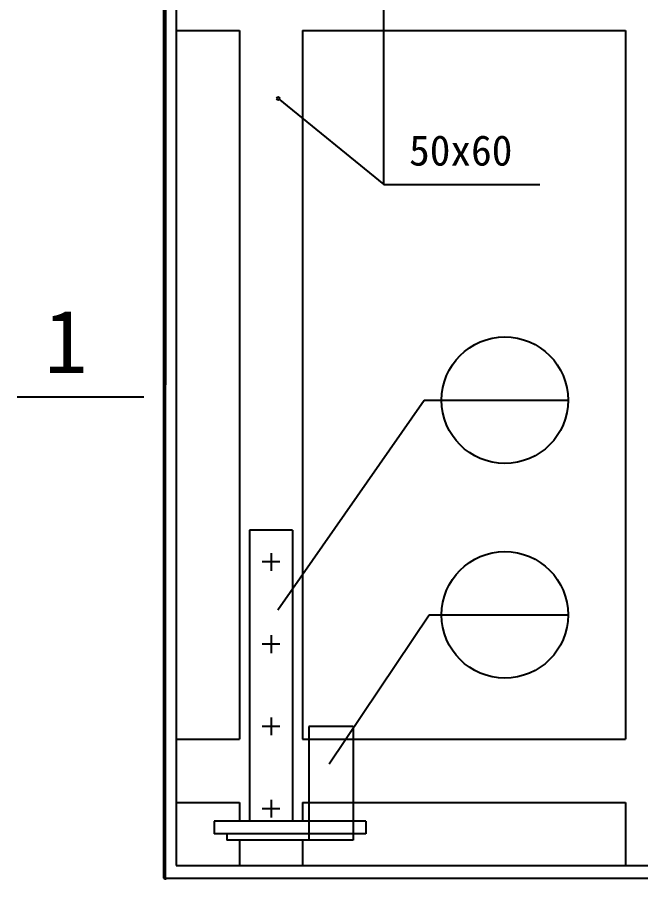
# Model space of a CAD drawing. Header units: metres. Extents: x 22223 to 39098, y -12862 to 21623.
# Drawn here: x 27532 to 32459, y -1259 to 5558 of the extents above; entities that cross this region are included whole.
import ezdxf

# ---------------------------------------------------------------- set-up
doc = ezdxf.new("R2010")
doc.units = ezdxf.units.M
for name, color, linetype in [('LVTRY', 6, 'Continuous'), ('PUB_DIM', 3, 'Continuous'), ('PUB_TEXT', 7, 'Continuous'), ('WINDOW', 3, 'Continuous')]:
    doc.layers.add(name, color=color, linetype=linetype)
doc.dimstyles.get("Standard").update_dxf_attribs({"dimtxt": 2.5, "dimasz": 2.5, "dimexe": 1.25, "dimexo": 0.625, "dimtad": 1, "dimcen": 2.5, "dimazin": 3, "dimtfac": 1, "dimtmove": 0, "dimatfit": 3})

# ---------------------------------------------------------------- blocks, each defined once
blk = doc.blocks.new('_INDEX')
blk.add_line((-0.5, 0), (0.5, 0))
blk.add_circle((0, 0), 0.5)
blk = doc.blocks.new('_DOT')
blk.add_lwpolyline([(-0.05, 0, 1), (0.05, 0, 1)], format="xyb", close=True)
blk = doc.blocks.new('*D7')
for p, q in [((28704.6, 6564.38), (28704.6, 2652.94)), ((28704.35, 2652.94), (28704.1, 2652.94)), ((28704.6, -1258.51), (28704.6, 2652.94)), ((28704.6, 2652.94), (28704.6, 2652.94)), ((28704.85, 2652.94), (28705.1, 2652.94))]:
    blk.add_line(p, q)
at = {"layer": 'Defpoints'}
for p in [(28704.6, 6564.38), (28704.6, 2652.94), (28704.6, -1258.51)]:
    blk.add_point(p, dxfattribs=at)
at = {"layer": 'PUB_DIM', "insert": (28704.6, 2654.065), "char_height": 1, "attachment_point": 5}
blk.add_mtext('920', dxfattribs=at)

msp = doc.modelspace()

# ---------------------------------------------------------------- linework, layer by layer
at = {"layer": 'LVTRY'}
for p, q in [((28787.45, 5453.24), (29287.45, 5453.24)), ((29787.45, 5453.24), (32337.45, 5453.24)), ((29707.45, 1503.24), (29367.45, 1503.24)), ((29607.45, 1253.24), (29467.45, 1253.24)), ((29607.45, 603.24), (29467.45, 603.24)), ((29607.45, -46.76), (29467.45, -46.76)), ((30187.45, -46.76), (29837.45, -46.76)), ((28787.45, -146.76), (29287.45, -146.76)), ((29787.45, -146.76), (32337.45, -146.76)), ((28787.45, -646.76), (29287.45, -646.76)), ((29787.45, -646.76), (32337.45, -646.76)), ((29607.45, -696.76), (29467.45, -696.76)), ((30287.45, -796.76), (29087.45, -796.76)), ((30287.45, -896.76), (29087.45, -896.76)), ((30187.45, -946.76), (29187.45, -946.76)), ((28787.45, -1146.76), (36387.45, -1146.76)), ((28687.45, -1246.76), (36487.45, -1246.76))]:
    msp.add_line(p, q, dxfattribs=at)
at = {"layer": 'PUB_DIM'}
for p, q in [((29591.08, 873.41), (30748.64, 2531.46)), ((30748.64, 2531.46), (30885.3, 2531.46)), ((29996.23, -341.21), (30787.23, 834.85)), ((30787.23, 834.85), (30885.3, 834.85))]:
    msp.add_line(p, q, dxfattribs=at)
msp.add_lwpolyline([(27532.27, 2558.46), (28532.27, 2558.46)], dxfattribs=at)
at = {"layer": 'PUB_TEXT'}
for p, q in [((30428.65, 4235.38), (30428.65, 5727.23)), ((29594.41, 4915.49), (30428.65, 4235.38)), ((30428.65, 4235.38), (31660.65, 4235.38))]:
    msp.add_line(p, q, dxfattribs=at)
at = {"layer": 'WINDOW'}
for p, q in [((28687.45, 6553.24), (28687.45, -1246.76)), ((28787.45, 6453.24), (28787.45, -1146.76)), ((29287.45, 5453.24), (29287.45, -146.76)), ((29787.45, 5453.24), (29787.45, -146.76)), ((32337.45, 5453.24), (32337.45, -146.76)), ((29367.45, 1503.24), (29367.45, -796.76)), ((29707.45, 1503.24), (29707.45, -796.76)), ((29537.45, 1323.24), (29537.45, 1183.24)), ((29537.45, 673.24), (29537.45, 533.24)), ((29537.45, 23.24), (29537.45, -116.76)), ((29837.45, -46.76), (29837.45, -946.76)), ((30187.45, -46.76), (30187.45, -946.76)), ((29287.45, -646.76), (29287.45, -796.76)), ((29537.45, -626.76), (29537.45, -766.76)), ((29787.45, -646.76), (29787.45, -796.76)), ((32337.45, -646.76), (32337.45, -1146.76)), ((29087.45, -796.76), (29087.45, -896.76)), ((30287.45, -796.76), (30287.45, -896.76)), ((29187.45, -896.76), (29187.45, -946.76)), ((29287.45, -946.76), (29287.45, -1146.76)), ((29787.45, -946.76), (29787.45, -1146.76))]:
    msp.add_line(p, q, dxfattribs=at)

# ---------------------------------------------------------------- block references
at = {"layer": 'PUB_DIM', "xscale": 1000, "yscale": 1000, "zscale": 1000}
for p in [(31385.3, 2531.46), (31385.3, 834.85)]:
    msp.add_blockref('_INDEX', p, dxfattribs=at)
at = {"layer": 'PUB_TEXT', "xscale": 250, "yscale": 250, "zscale": 250}
msp.add_blockref('_DOT', (29594.41, 4915.49), dxfattribs=at)

# ---------------------------------------------------------------- texts
at = {"layer": 'PUB_TEXT'}
for s, height, p in [('50x60', 240, (30628.65, 4385.38)), ('1', 500, (27746.56, 2745.96))]:
    msp.add_text(s, height=height, dxfattribs=at).set_placement(p)

# ---------------------------------------------------------------- dimensions: what is measured, and where the dimension line sits
at = {"layer": 'PUB_DIM'}
dim = msp.add_linear_dim(base=(28704.6, 2652.94), p1=(28704.6, -1258.51), p2=(28704.6, 6564.38), text='920', dimstyle='Standard', dxfattribs=at)
dim.commit()
dim.dimension.update_dxf_attribs({"geometry": '*D7', "text_midpoint": (28704.6, 2654.065)})

doc.saveas('drawing.dxf')
